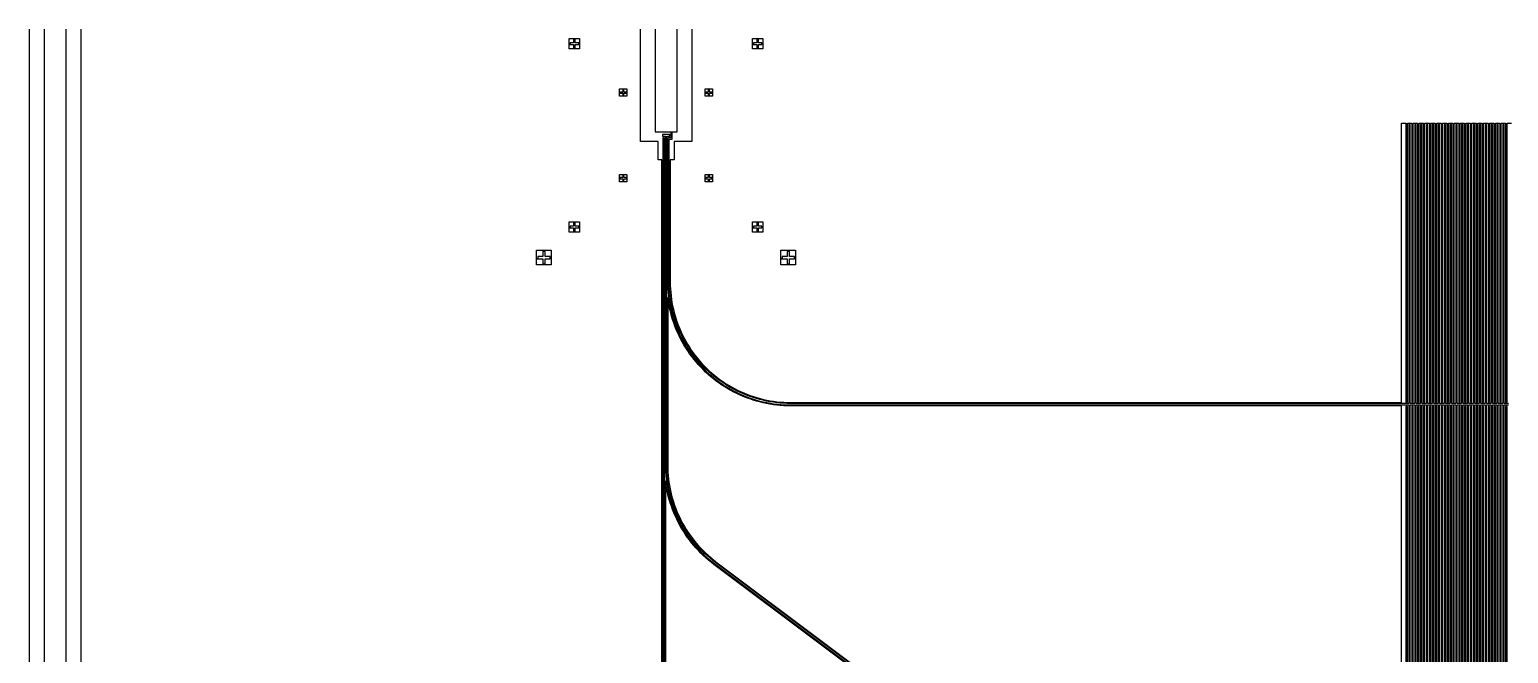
# Model space of a CAD drawing. Extents: x -2500 to 2500, y -2500 to 2500.
# Drawn here: x 29 to 1240, y -724 to -213 of the extents above; entities that cross this region are included whole.
import ezdxf

# ---------------------------------------------------------------- set-up
doc = ezdxf.new("R2010")
doc.units = 0
doc.layers.add('L0D0', color=1, linetype='CONTINUOUS')

msp = doc.modelspace()

# ---------------------------------------------------------------- linework, layer by layer
at = {"layer": 'L0D0'}
for points in [[(41, -213), (41, -1400), (29, -1400), (29, -213)], [(71, -213), (71, -1400), (59, -1400), (59, -213)], [(546.6, -1020), (546.6, -320), (543.4, -320), (543.4, -305), (529, -305), (529, -213)], [(541, -213), (541, -297), (559, -297), (559, -213)], [(571, -213), (571, -305), (556.6, -305), (556.6, -320), (553.4, -320), (553.4, -420), (553.44, -422.816), (553.561, -425.629), (553.762, -428.438), (554.043, -431.24), (554.404, -434.032), (554.844, -436.813), (555.364, -439.581), (555.962, -442.333), (556.639, -445.066), (557.394, -447.779), (558.226, -450.469), (559.134, -453.134), (560.118, -455.773), (561.177, -458.382), (562.31, -460.96), (563.517, -463.504), (564.795, -466.013), (566.144, -468.485), (567.564, -470.917), (569.052, -473.307), (570.608, -475.654), (572.231, -477.956), (573.918, -480.21), (575.67, -482.415), (577.483, -484.569), (579.357, -486.671), (581.291, -488.718), (583.282, -490.709), (585.329, -492.643), (587.431, -494.517), (589.585, -496.33), (591.79, -498.082), (594.044, -499.769), (596.346, -501.392), (598.693, -502.948), (601.083, -504.436), (603.515, -505.856), (605.987, -507.205), (608.496, -508.483), (611.04, -509.69), (613.618, -510.823), (616.227, -511.882), (618.866, -512.866), (621.531, -513.774), (624.221, -514.606), (626.934, -515.361), (629.667, -516.038), (632.419, -516.636), (635.187, -517.156), (637.968, -517.596), (640.76, -517.957), (643.562, -518.238), (646.371, -518.439), (649.184, -518.56), (652, -518.6), (1152, -518.6), (1152, -290), (1155.6, -290), (1155.6, -518.2), (1156.8, -518.2), (1156.8, -290), (1160.4, -290), (1160.4, -518.2), (1161.6, -518.2), (1161.6, -290), (1165.2, -290), (1165.2, -518.2), (1166.4, -518.2), (1166.4, -290), (1170, -290), (1170, -518.2), (1171.2, -518.2), (1171.2, -290), (1174.8, -290), (1174.8, -518.2), (1176, -518.2), (1176, -290), (1179.6, -290), (1179.6, -518.2), (1180.8, -518.2), (1180.8, -290), (1184.4, -290), (1184.4, -518.2), (1185.6, -518.2), (1185.6, -290), (1189.2, -290), (1189.2, -518.2), (1190.4, -518.2), (1190.4, -290), (1194, -290), (1194, -518.2), (1195.2, -518.2), (1195.2, -290), (1198.8, -290), (1198.8, -518.2), (1200, -518.2), (1200, -290), (1203.6, -290), (1203.6, -518.2), (1204.8, -518.2), (1204.8, -290), (1208.4, -290), (1208.4, -518.2), (1209.6, -518.2), (1209.6, -290), (1213.2, -290), (1213.2, -518.2), (1214.4, -518.2), (1214.4, -290), (1218, -290), (1218, -518.2), (1219.2, -518.2), (1219.2, -290), (1222.8, -290), (1222.8, -518.2), (1224, -518.2), (1224, -290), (1227.6, -290), (1227.6, -518.2), (1228.8, -518.2), (1228.8, -290), (1232.4, -290), (1232.4, -518.2), (1233.6, -518.2), (1233.6, -290), (1237.2, -290), (1237.2, -518.2), (1238.4, -518.2), (1238.4, -290), (1242, -290)], [(1239.6, -519.4), (1236, -519.4), (1236, -291.2), (1234.8, -291.2), (1234.8, -519.4), (1231.2, -519.4), (1231.2, -291.2), (1230, -291.2), (1230, -519.4), (1226.4, -519.4), (1226.4, -291.2), (1225.2, -291.2), (1225.2, -519.4), (1221.6, -519.4), (1221.6, -291.2), (1220.4, -291.2), (1220.4, -519.4), (1216.8, -519.4), (1216.8, -291.2), (1215.6, -291.2), (1215.6, -519.4), (1212, -519.4), (1212, -291.2), (1210.8, -291.2), (1210.8, -519.4), (1207.2, -519.4), (1207.2, -291.2), (1206, -291.2), (1206, -519.4), (1202.4, -519.4), (1202.4, -291.2), (1201.2, -291.2), (1201.2, -519.4), (1197.6, -519.4), (1197.6, -291.2), (1196.4, -291.2), (1196.4, -519.4), (1192.8, -519.4), (1192.8, -291.2), (1191.6, -291.2), (1191.6, -519.4), (1188, -519.4), (1188, -291.2), (1186.8, -291.2), (1186.8, -519.4), (1183.2, -519.4), (1183.2, -291.2), (1182, -291.2), (1182, -519.4), (1178.4, -519.4), (1178.4, -291.2), (1177.2, -291.2), (1177.2, -519.4), (1173.6, -519.4), (1173.6, -291.2), (1172.4, -291.2), (1172.4, -519.4), (1168.8, -519.4), (1168.8, -291.2), (1167.6, -291.2), (1167.6, -519.4), (1164, -519.4), (1164, -291.2), (1162.8, -291.2), (1162.8, -519.4), (1159.2, -519.4), (1159.2, -291.2), (1158, -291.2), (1158, -519.4), (652, -519.4), (649.162, -519.359), (646.325, -519.238), (643.494, -519.035), (640.669, -518.752), (637.854, -518.388), (635.05, -517.944), (632.26, -517.42), (629.486, -516.817), (626.731, -516.134), (623.996, -515.374), (621.284, -514.535), (618.597, -513.619), (615.937, -512.627), (613.307, -511.56), (610.708, -510.417), (608.143, -509.201), (605.613, -507.913), (603.122, -506.552), (600.67, -505.121), (598.26, -503.621), (595.894, -502.052), (593.574, -500.416), (591.302, -498.715), (589.079, -496.95), (586.907, -495.122), (584.788, -493.232), (582.724, -491.283), (580.717, -489.276), (578.768, -487.212), (576.878, -485.093), (575.05, -482.921), (573.285, -480.698), (571.584, -478.426), (569.948, -476.106), (568.379, -473.74), (566.879, -471.33), (565.448, -468.878), (564.087, -466.387), (562.799, -463.857), (561.583, -461.292), (560.44, -458.693), (559.373, -456.063), (558.381, -453.403), (557.465, -450.716), (556.626, -448.004), (555.866, -445.269), (555.183, -442.514), (554.58, -439.74), (554.056, -436.95), (553.612, -434.146), (553.248, -431.331), (552.965, -428.506), (552.762, -425.675), (552.641, -422.838), (552.6, -420), (552.6, -303.2), (555, -303.2), (555, -297.9), (553.8, -297.9), (553.8, -302), (551.4, -302), (551.4, -420), (550.6, -420), (550.6, -300.6), (553, -300.6), (553, -299.4), (547, -299.4), (547, -300.6), (549.4, -300.6), (549.4, -570), (549.44, -572.826), (549.559, -575.651), (549.757, -578.47), (550.035, -581.284), (550.391, -584.088), (550.826, -586.881), (551.34, -589.661), (551.931, -592.425), (552.6, -595.171), (553.346, -597.898), (554.168, -600.603), (555.065, -603.283), (556.038, -605.937), (557.085, -608.563), (558.205, -611.158), (559.397, -613.721), (560.662, -616.249), (561.996, -618.741), (563.4, -621.195), (564.873, -623.607), (566.413, -625.978), (568.019, -628.304), (569.689, -630.585), (571.423, -632.817), (573.219, -635), (575.075, -637.132), (576.991, -639.21), (578.965, -641.234), (580.994, -643.202), (583.078, -645.112), (585.215, -646.963), (587.403, -648.752), (589.64, -650.48), (949.639, -920.479)], [(548.6, -1026), (548.6, -302), (547.4, -302), (547.4, -1026)], [(950.36, -919.52), (590.36, -649.52), (588.149, -647.813), (585.988, -646.044), (583.876, -644.216), (581.817, -642.329), (579.812, -640.385), (577.862, -638.385), (575.969, -636.331), (574.135, -634.225), (572.36, -632.068), (570.647, -629.862), (568.996, -627.609), (567.41, -625.31), (565.888, -622.968), (564.433, -620.584), (563.046, -618.16), (561.727, -615.698), (560.478, -613.2), (559.3, -610.667), (558.193, -608.103), (557.159, -605.508), (556.198, -602.886), (555.311, -600.237), (554.499, -597.565), (553.762, -594.871), (553.101, -592.157), (552.517, -589.426), (552.009, -586.679), (551.579, -583.92), (551.227, -581.149), (550.953, -578.369), (550.757, -575.583), (550.639, -572.793), (550.6, -570), (550.6, -420), (551.4, -420), (551.44, -422.821), (551.558, -425.641), (551.756, -428.455), (552.033, -431.264), (552.388, -434.063), (552.821, -436.851), (553.333, -439.626), (553.922, -442.386), (554.589, -445.128), (555.332, -447.85), (556.151, -450.55), (557.045, -453.226), (558.015, -455.876), (559.058, -458.498), (560.174, -461.089), (561.363, -463.649), (562.622, -466.174), (563.953, -468.662), (565.352, -471.112), (566.82, -473.522), (568.354, -475.89), (569.955, -478.214), (571.62, -480.492), (573.348, -482.723), (575.138, -484.904), (576.988, -487.034), (578.898, -489.112), (580.865, -491.135), (582.888, -493.102), (584.966, -495.012), (587.096, -496.862), (589.277, -498.652), (591.508, -500.38), (593.786, -502.045), (596.11, -503.646), (598.478, -505.18), (600.888, -506.648), (603.338, -508.047), (605.826, -509.378), (608.351, -510.637), (610.911, -511.826), (613.502, -512.942), (616.124, -513.985), (618.774, -514.955), (621.45, -515.849), (624.15, -516.668), (626.872, -517.411), (629.614, -518.078), (632.374, -518.667), (635.149, -519.179), (637.937, -519.612), (640.736, -519.967), (643.545, -520.244), (646.359, -520.442), (649.179, -520.56), (652, -520.6), (1158, -520.6), (1158, -748.8)], [(1152, -750), (1152, -521.4), (652, -521.4), (649.156, -521.36), (646.314, -521.24), (643.477, -521.041), (640.647, -520.762), (637.825, -520.404), (635.015, -519.967), (632.218, -519.452), (629.436, -518.858), (626.673, -518.186), (623.929, -517.437), (621.207, -516.611), (618.51, -515.71), (615.839, -514.733), (613.196, -513.681), (610.584, -512.556), (608.004, -511.358), (605.459, -510.088), (602.951, -508.748), (600.481, -507.337), (598.052, -505.858), (595.665, -504.311), (593.323, -502.698), (591.026, -501.02), (588.778, -499.278), (586.58, -497.473), (584.432, -495.608), (582.339, -493.683), (580.299, -491.701), (578.317, -489.661), (576.392, -487.568), (574.527, -485.42), (572.722, -483.222), (570.98, -480.974), (569.302, -478.677), (567.689, -476.335), (566.142, -473.948), (564.663, -471.519), (563.252, -469.049), (561.912, -466.541), (560.642, -463.996), (559.444, -461.416), (558.319, -458.804), (557.267, -456.161), (556.29, -453.49), (555.389, -450.793), (554.563, -448.071), (553.814, -445.327), (553.142, -442.564), (552.548, -439.782), (552.033, -436.985), (551.596, -434.175), (551.4, -432.633), (551.4, -570), (551.439, -572.77), (551.556, -575.538), (551.75, -578.302), (552.022, -581.059), (552.372, -583.808), (552.798, -586.545), (553.301, -589.27), (553.881, -591.979), (554.536, -594.671), (555.267, -597.343), (556.073, -599.994), (556.953, -602.621), (557.906, -605.223), (558.932, -607.796), (560.03, -610.34), (561.199, -612.852), (562.438, -615.33), (563.746, -617.772), (565.122, -620.177), (566.565, -622.542), (568.075, -624.865), (569.648, -627.145), (571.286, -629.38), (572.985, -631.568), (574.745, -633.708), (576.565, -635.797), (578.443, -637.834), (580.377, -639.818), (582.366, -641.747), (584.408, -643.619), (586.503, -645.432), (588.647, -647.187), (590.84, -648.88), (950.84, -918.88)], [(1156.8, -750), (1156.8, -521.8), (1155.6, -521.8), (1155.6, -750)], [(1159.2, -748.8), (1159.2, -520.6), (1162.8, -520.6), (1162.8, -748.8)], [(1161.6, -750), (1161.6, -521.8), (1160.4, -521.8), (1160.4, -750)], [(1164, -748.8), (1164, -520.6), (1167.6, -520.6), (1167.6, -748.8)], [(1166.4, -750), (1166.4, -521.8), (1165.2, -521.8), (1165.2, -750)], [(1168.8, -748.8), (1168.8, -520.6), (1172.4, -520.6), (1172.4, -748.8)], [(1171.2, -750), (1171.2, -521.8), (1170, -521.8), (1170, -750)], [(1173.6, -748.8), (1173.6, -520.6), (1177.2, -520.6), (1177.2, -748.8)], [(1176, -750), (1176, -521.8), (1174.8, -521.8), (1174.8, -750)], [(1178.4, -748.8), (1178.4, -520.6), (1182, -520.6), (1182, -748.8)], [(1180.8, -750), (1180.8, -521.8), (1179.6, -521.8), (1179.6, -750)], [(1183.2, -748.8), (1183.2, -520.6), (1186.8, -520.6), (1186.8, -748.8)], [(1185.6, -750), (1185.6, -521.8), (1184.4, -521.8), (1184.4, -750)], [(1188, -748.8), (1188, -520.6), (1191.6, -520.6), (1191.6, -748.8)], [(1190.4, -750), (1190.4, -521.8), (1189.2, -521.8), (1189.2, -750)], [(1192.8, -748.8), (1192.8, -520.6), (1196.4, -520.6), (1196.4, -748.8)], [(1195.2, -750), (1195.2, -521.8), (1194, -521.8), (1194, -750)], [(1197.6, -748.8), (1197.6, -520.6), (1201.2, -520.6), (1201.2, -748.8)], [(1200, -750), (1200, -521.8), (1198.8, -521.8), (1198.8, -750)], [(1202.4, -748.8), (1202.4, -520.6), (1206, -520.6), (1206, -748.8)], [(1204.8, -750), (1204.8, -521.8), (1203.6, -521.8), (1203.6, -750)], [(1207.2, -748.8), (1207.2, -520.6), (1210.8, -520.6), (1210.8, -748.8)], [(1209.6, -750), (1209.6, -521.8), (1208.4, -521.8), (1208.4, -750)], [(1212, -748.8), (1212, -520.6), (1215.6, -520.6), (1215.6, -748.8)], [(1214.4, -750), (1214.4, -521.8), (1213.2, -521.8), (1213.2, -750)], [(1216.8, -748.8), (1216.8, -520.6), (1220.4, -520.6), (1220.4, -748.8)], [(1219.2, -750), (1219.2, -521.8), (1218, -521.8), (1218, -750)], [(1221.6, -748.8), (1221.6, -520.6), (1225.2, -520.6), (1225.2, -748.8)], [(1224, -750), (1224, -521.8), (1222.8, -521.8), (1222.8, -750)], [(1226.4, -748.8), (1226.4, -520.6), (1230, -520.6), (1230, -748.8)], [(1228.8, -750), (1228.8, -521.8), (1227.6, -521.8), (1227.6, -750)], [(1231.2, -748.8), (1231.2, -520.6), (1234.8, -520.6), (1234.8, -748.8)], [(1233.6, -750), (1233.6, -521.8), (1232.4, -521.8), (1232.4, -750)], [(1236, -748.8), (1236, -520.6), (1239.6, -520.6)], [(1238.4, -750), (1238.4, -521.8), (1237.2, -521.8), (1237.2, -750)], [(949.157, -921.118), (589.16, -651.12), (586.905, -649.379), (584.7, -647.575), (582.546, -645.709), (580.445, -643.784), (578.4, -641.801), (576.411, -639.761), (574.48, -637.666), (572.608, -635.517), (570.798, -633.317), (569.05, -631.067), (567.367, -628.768), (565.748, -626.423), (564.196, -624.034), (562.712, -621.602), (561.296, -619.129), (559.951, -616.617), (558.677, -614.069), (557.475, -611.486), (556.346, -608.87), (555.291, -606.223), (554.31, -603.548), (553.406, -600.846), (552.577, -598.12), (551.825, -595.371), (551.151, -592.603), (550.555, -589.817), (550.038, -587.015), (549.599, -584.2), (549.4, -582.633), (549.4, -1020)]]:
    msp.add_lwpolyline(points, dxfattribs=at)
for points in [[(470.8, -229.2), (470.8, -225.7), (471.5, -225.7), (474.3, -225.7), (474.3, -228.5), (475.7, -228.5), (475.7, -225.7), (478.5, -225.7), (478.5, -224.3), (475.7, -224.3), (475.7, -221.5), (474.3, -221.5), (474.3, -224.3), (471.5, -224.3), (471.5, -225.7), (470.8, -225.7), (470.8, -220.8), (479.2, -220.8), (479.2, -229.2)], [(620.8, -229.2), (620.8, -225.7), (621.5, -225.7), (624.3, -225.7), (624.3, -228.5), (625.7, -228.5), (625.7, -225.7), (628.5, -225.7), (628.5, -224.3), (625.7, -224.3), (625.7, -221.5), (624.3, -221.5), (624.3, -224.3), (621.5, -224.3), (621.5, -225.7), (620.8, -225.7), (620.8, -220.8), (629.2, -220.8), (629.2, -229.2)], [(512, -268), (512, -265.5), (512.5, -265.5), (514.5, -265.5), (514.5, -267.5), (515.5, -267.5), (515.5, -265.5), (517.5, -265.5), (517.5, -264.5), (515.5, -264.5), (515.5, -262.5), (514.5, -262.5), (514.5, -264.5), (512.5, -264.5), (512.5, -265.5), (512, -265.5), (512, -262), (518, -262), (518, -268)], [(582, -268), (582, -265.5), (582.5, -265.5), (584.5, -265.5), (584.5, -267.5), (585.5, -267.5), (585.5, -265.5), (587.5, -265.5), (587.5, -264.5), (585.5, -264.5), (585.5, -262.5), (584.5, -262.5), (584.5, -264.5), (582.5, -264.5), (582.5, -265.5), (582, -265.5), (582, -262), (588, -262), (588, -268)], [(512, -338), (512, -335.5), (512.5, -335.5), (514.5, -335.5), (514.5, -337.5), (515.5, -337.5), (515.5, -335.5), (517.5, -335.5), (517.5, -334.5), (515.5, -334.5), (515.5, -332.5), (514.5, -332.5), (514.5, -334.5), (512.5, -334.5), (512.5, -335.5), (512, -335.5), (512, -332), (518, -332), (518, -338)], [(582, -338), (582, -335.5), (582.5, -335.5), (584.5, -335.5), (584.5, -337.5), (585.5, -337.5), (585.5, -335.5), (587.5, -335.5), (587.5, -334.5), (585.5, -334.5), (585.5, -332.5), (584.5, -332.5), (584.5, -334.5), (582.5, -334.5), (582.5, -335.5), (582, -335.5), (582, -332), (588, -332), (588, -338)], [(470.8, -379.2), (470.8, -375.7), (471.5, -375.7), (474.3, -375.7), (474.3, -378.5), (475.7, -378.5), (475.7, -375.7), (478.5, -375.7), (478.5, -374.3), (475.7, -374.3), (475.7, -371.5), (474.3, -371.5), (474.3, -374.3), (471.5, -374.3), (471.5, -375.7), (470.8, -375.7), (470.8, -370.8), (479.2, -370.8), (479.2, -379.2)], [(620.8, -379.2), (620.8, -375.7), (621.5, -375.7), (624.3, -375.7), (624.3, -378.5), (625.7, -378.5), (625.7, -375.7), (628.5, -375.7), (628.5, -374.3), (625.7, -374.3), (625.7, -371.5), (624.3, -371.5), (624.3, -374.3), (621.5, -374.3), (621.5, -375.7), (620.8, -375.7), (620.8, -370.8), (629.2, -370.8), (629.2, -379.2)], [(444, -406), (444, -401), (445, -401), (449, -401), (449, -405), (451, -405), (451, -401), (455, -401), (455, -399), (451, -399), (451, -395), (449, -395), (449, -399), (445, -399), (445, -401), (444, -401), (444, -394), (456, -394), (456, -406)], [(644, -406), (644, -401), (645, -401), (649, -401), (649, -405), (651, -405), (651, -401), (655, -401), (655, -399), (651, -399), (651, -395), (649, -395), (649, -399), (645, -399), (645, -401), (644, -401), (644, -394), (656, -394), (656, -406)]]:
    msp.add_lwpolyline(points, close=True, dxfattribs=at)

doc.saveas('drawing.dxf')
